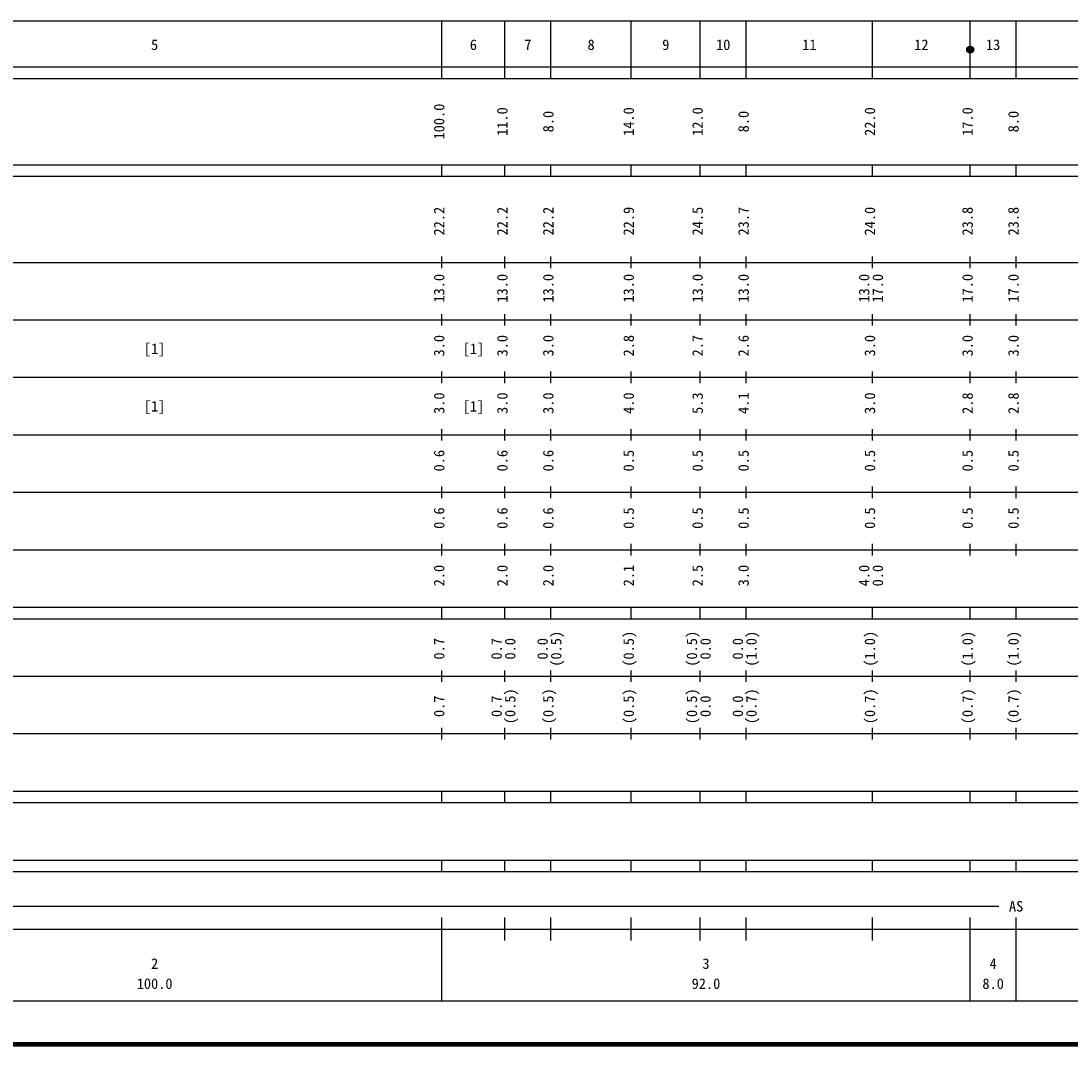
# Model space of a CAD drawing. Units: millimetres on the paper, enlarged 1000 times. Extents: x 40000 to 680000, y 20000 to 380000.
# Drawn here: x 233612 to 416268, y 20000 to 198000 of the extents above; entities that cross this region are included whole.
import ezdxf
from ezdxf.enums import TextEntityAlignment as Align

# ---------------------------------------------------------------- set-up
doc = ezdxf.new("R2010")
doc.units = ezdxf.units.MM
doc.header["$LTSCALE"] = 1000
doc.layers.add('M-TTL', color=2, linetype='Continuous', lineweight=140)
doc.layers.add('M-TTL-BAND', color=7, linetype='Continuous', lineweight=25)
doc.styles.add('ＭＳ ゴシック', font='')
doc.styles.get('ＭＳ ゴシック').set_extended_font_data('MS Gothic')

msp = doc.modelspace()

# ---------------------------------------------------------------- linework, layer by layer
at = {"layer": 'M-TTL'}
msp.add_line((40000, 20000), (680000, 20000), dxfattribs=at)
at = {"layer": 'M-TTL-BAND'}
for p, q in [((106883, 198000), (579000, 198000)), ((306883, 188000), (306883, 198000)), ((317883, 188000), (317883, 198000)), ((325883, 188000), (325883, 198000)), ((339883, 188000), (339883, 198000)), ((351883, 188000), (351883, 198000)), ((359883, 188000), (359883, 198000)), ((381883, 188000), (381883, 198000)), ((398883, 188000), (398883, 198000)), ((406883, 188000), (406883, 198000)), ((40000, 190000), (579000, 190000)), ((40000, 188000), (579000, 188000)), ((40000, 173000), (579000, 173000)), ((306883, 171000), (306883, 173000)), ((317883, 171000), (317883, 173000)), ((325883, 171000), (325883, 173000)), ((339883, 171000), (339883, 173000)), ((351883, 171000), (351883, 173000)), ((359883, 171000), (359883, 173000)), ((381883, 171000), (381883, 173000)), ((398883, 171000), (398883, 173000)), ((406883, 171000), (406883, 173000)), ((40000, 171000), (579000, 171000)), ((40000, 156000), (579000, 156000)), ((306883, 155000), (306883, 157000)), ((317883, 155000), (317883, 157000)), ((325883, 155000), (325883, 157000)), ((339883, 155000), (339883, 157000)), ((351883, 155000), (351883, 157000)), ((359883, 155000), (359883, 157000)), ((381883, 155000), (381883, 157000)), ((398883, 155000), (398883, 157000)), ((406883, 155000), (406883, 157000)), ((306883, 145000), (306883, 147000)), ((317883, 145000), (317883, 147000)), ((325883, 145000), (325883, 147000)), ((339883, 145000), (339883, 147000)), ((351883, 145000), (351883, 147000)), ((359883, 145000), (359883, 147000)), ((381883, 145000), (381883, 147000)), ((398883, 145000), (398883, 147000)), ((406883, 145000), (406883, 147000)), ((46000, 146000), (579000, 146000)), ((306883, 135000), (306883, 137000)), ((317883, 135000), (317883, 137000)), ((325883, 135000), (325883, 137000)), ((339883, 135000), (339883, 137000)), ((351883, 135000), (351883, 137000)), ((359883, 135000), (359883, 137000)), ((381883, 135000), (381883, 137000)), ((398883, 135000), (398883, 137000)), ((406883, 135000), (406883, 137000)), ((52000, 136000), (579000, 136000)), ((306883, 125000), (306883, 127000)), ((317883, 125000), (317883, 127000)), ((325883, 125000), (325883, 127000)), ((339883, 125000), (339883, 127000)), ((351883, 125000), (351883, 127000)), ((359883, 125000), (359883, 127000)), ((381883, 125000), (381883, 127000)), ((398883, 125000), (398883, 127000)), ((406883, 125000), (406883, 127000)), ((46000, 126000), (579000, 126000)), ((306883, 115000), (306883, 117000)), ((317883, 115000), (317883, 117000)), ((325883, 115000), (325883, 117000)), ((339883, 115000), (339883, 117000)), ((351883, 115000), (351883, 117000)), ((359883, 115000), (359883, 117000)), ((381883, 115000), (381883, 117000)), ((398883, 115000), (398883, 117000)), ((406883, 115000), (406883, 117000)), ((52000, 116000), (579000, 116000)), ((46000, 106000), (579000, 106000)), ((306883, 105000), (306883, 107000)), ((317883, 105000), (317883, 107000)), ((325883, 105000), (325883, 107000)), ((339883, 105000), (339883, 107000)), ((351883, 105000), (351883, 107000)), ((359883, 105000), (359883, 107000)), ((381883, 105000), (381883, 107000)), ((398883, 105000), (398883, 107000)), ((406883, 105000), (406883, 107000)), ((40000, 96000), (579000, 96000)), ((306883, 94000), (306883, 96000)), ((317883, 94000), (317883, 96000)), ((325883, 94000), (325883, 96000)), ((339883, 94000), (339883, 96000)), ((351883, 94000), (351883, 96000)), ((359883, 94000), (359883, 96000)), ((381883, 94000), (381883, 96000)), ((398883, 94000), (398883, 96000)), ((406883, 94000), (406883, 96000)), ((40000, 94000), (579000, 94000)), ((306883, 83000), (306883, 85000)), ((317883, 83000), (317883, 85000)), ((325883, 83000), (325883, 85000)), ((339883, 83000), (339883, 85000)), ((351883, 83000), (351883, 85000)), ((359883, 83000), (359883, 85000)), ((381883, 83000), (381883, 85000)), ((398883, 83000), (398883, 85000)), ((406883, 83000), (406883, 85000)), ((49000, 84000), (579000, 84000)), ((306883, 73000), (306883, 75000)), ((317883, 73000), (317883, 75000)), ((325883, 73000), (325883, 75000)), ((339883, 73000), (339883, 75000)), ((351883, 73000), (351883, 75000)), ((359883, 73000), (359883, 75000)), ((381883, 73000), (381883, 75000)), ((398883, 73000), (398883, 75000)), ((406883, 73000), (406883, 75000)), ((40000, 74000), (579000, 74000)), ((40000, 64000), (579000, 64000)), ((306883, 62000), (306883, 64000)), ((317883, 62000), (317883, 64000)), ((325883, 62000), (325883, 64000)), ((339883, 62000), (339883, 64000)), ((351883, 62000), (351883, 64000)), ((359883, 62000), (359883, 64000)), ((381883, 62000), (381883, 64000)), ((398883, 62000), (398883, 64000)), ((406883, 62000), (406883, 64000)), ((40000, 62000), (579000, 62000)), ((40000, 52000), (579000, 52000)), ((306883, 50000), (306883, 52000)), ((317883, 50000), (317883, 52000)), ((325883, 50000), (325883, 52000)), ((339883, 50000), (339883, 52000)), ((351883, 50000), (351883, 52000)), ((359883, 50000), (359883, 52000)), ((381883, 50000), (381883, 52000)), ((398883, 50000), (398883, 52000)), ((406883, 50000), (406883, 52000)), ((40000, 50000), (579000, 50000)), ((109883, 44000), (403883, 44000)), ((306883, 27500), (306883, 42000)), ((317883, 38000), (317883, 42000)), ((325883, 38000), (325883, 42000)), ((339883, 38000), (339883, 42000)), ((351883, 38000), (351883, 42000)), ((359883, 38000), (359883, 42000)), ((381883, 38000), (381883, 42000)), ((398883, 38000), (398883, 42000)), ((398883, 27500), (398883, 42000)), ((406883, 27500), (406883, 42000)), ((40000, 40000), (579000, 40000)), ((106883, 27500), (579000, 27500))]:
    msp.add_line(p, q, dxfattribs=at)
for radius in [600, 500, 400, 300, 200, 100]:
    msp.add_circle((398883, 193000), radius, dxfattribs=at)

# ---------------------------------------------------------------- texts
at = {"layer": 'M-TTL-BAND', "style": 'ＭＳ ゴシック'}
for s, p in [('5', (256883, 192405)), ('6', (312383, 192405)), ('7', (321883, 192405)), ('8', (332883, 192405)), ('9', (345883, 192405)), ('10', (355883, 192405)), ('11', (370883, 192405)), ('12', (390383, 192405)), ('13', (402883, 192405)), ('[1]', (256883, 139500)), ('[1]', (312383, 139500)), ('[1]', (256883, 129500)), ('[1]', (312383, 129500)), ('AS', (406883, 42500)), ('2', (256883, 32523)), ('3', (352883, 32523)), ('4', (402883, 32523)), ('100.0', (256883, 29033)), ('92.0', (352883, 29033)), ('8.0', (402883, 29033))]:
    msp.add_text(s, height=1833, dxfattribs=at).set_placement(p, align=Align.BOTTOM_CENTER)
for s, p in [('100.0', (307883, 180500)), ('11.0', (318883, 180500)), ('14.0', (340883, 180500)), ('12.0', (352883, 180500)), ('22.0', (382883, 180500)), ('17.0', (399883, 180500)), ('8.0', (326883, 180500)), ('8.0', (360883, 180500)), ('8.0', (407883, 180500)), ('22.2', (307883, 163174)), ('22.2', (318883, 163174)), ('22.2', (326883, 163174)), ('22.9', (340883, 163174)), ('24.5', (352883, 163174)), ('23.7', (360883, 163174)), ('24.0', (382883, 163174)), ('23.8', (399883, 163174)), ('23.8', (407883, 163174)), ('13.0', (307883, 151500)), ('13.0', (318883, 151500)), ('13.0', (326883, 151500)), ('13.0', (340883, 151500)), ('13.0', (352883, 151500)), ('13.0', (360883, 151500)), ('13.0', (381883, 151500)), ('17.0', (384253, 151500)), ('17.0', (399883, 151500)), ('17.0', (407883, 151500)), ('3.0', (307883, 141500)), ('3.0', (318883, 141500)), ('3.0', (326883, 141500)), ('2.8', (340883, 141500)), ('2.7', (352883, 141500)), ('2.6', (360883, 141500)), ('3.0', (382883, 141500)), ('3.0', (399883, 141500)), ('3.0', (407883, 141500)), ('3.0', (307883, 131500)), ('3.0', (318883, 131500)), ('3.0', (326883, 131500)), ('4.0', (340883, 131500)), ('5.3', (352883, 131500)), ('4.1', (360883, 131500)), ('3.0', (382883, 131500)), ('2.8', (399883, 131500)), ('2.8', (407883, 131500)), ('0.6', (307883, 121500)), ('0.6', (318883, 121500)), ('0.6', (326883, 121500)), ('0.5', (340883, 121500)), ('0.5', (352883, 121500)), ('0.5', (360883, 121500)), ('0.5', (382883, 121500)), ('0.5', (399883, 121500)), ('0.5', (407883, 121500)), ('0.6', (307883, 111500)), ('0.6', (318883, 111500)), ('0.6', (326883, 111500)), ('0.5', (340883, 111500)), ('0.5', (352883, 111500)), ('0.5', (360883, 111500)), ('0.5', (382883, 111500)), ('0.5', (399883, 111500)), ('0.5', (407883, 111500)), ('2.0', (307883, 101500)), ('2.0', (318883, 101500)), ('2.0', (326883, 101500)), ('2.1', (340883, 101500)), ('2.5', (352883, 101500)), ('3.0', (360883, 101500)), ('4.0', (381883, 101500)), ('0.0', (384253, 101500)), ('(0.5)', (328253, 88764)), ('(0.5)', (340883, 88764)), ('(0.5)', (351883, 88764)), ('(1.0)', (362253, 88764)), ('(1.0)', (382883, 88764)), ('(1.0)', (399883, 88764)), ('(1.0)', (407883, 88764)), ('0.7', (307883, 88764)), ('0.7', (317883, 88764)), ('0.0', (320253, 88764)), ('0.0', (325883, 88764)), ('0.0', (354253, 88764)), ('0.0', (359883, 88764)), ('0.7', (307883, 78764)), ('0.7', (317883, 78764)), ('(0.5)', (320253, 78764)), ('(0.5)', (326883, 78764)), ('(0.5)', (340883, 78764)), ('(0.5)', (351883, 78764)), ('0.0', (354253, 78764)), ('0.0', (359883, 78764)), ('(0.7)', (362253, 78764)), ('(0.7)', (382883, 78764)), ('(0.7)', (399883, 78764)), ('(0.7)', (407883, 78764))]:
    msp.add_text(s, height=1833, rotation=90, dxfattribs=at).set_placement(p, align=Align.BOTTOM_CENTER)

doc.saveas('drawing.dxf')
